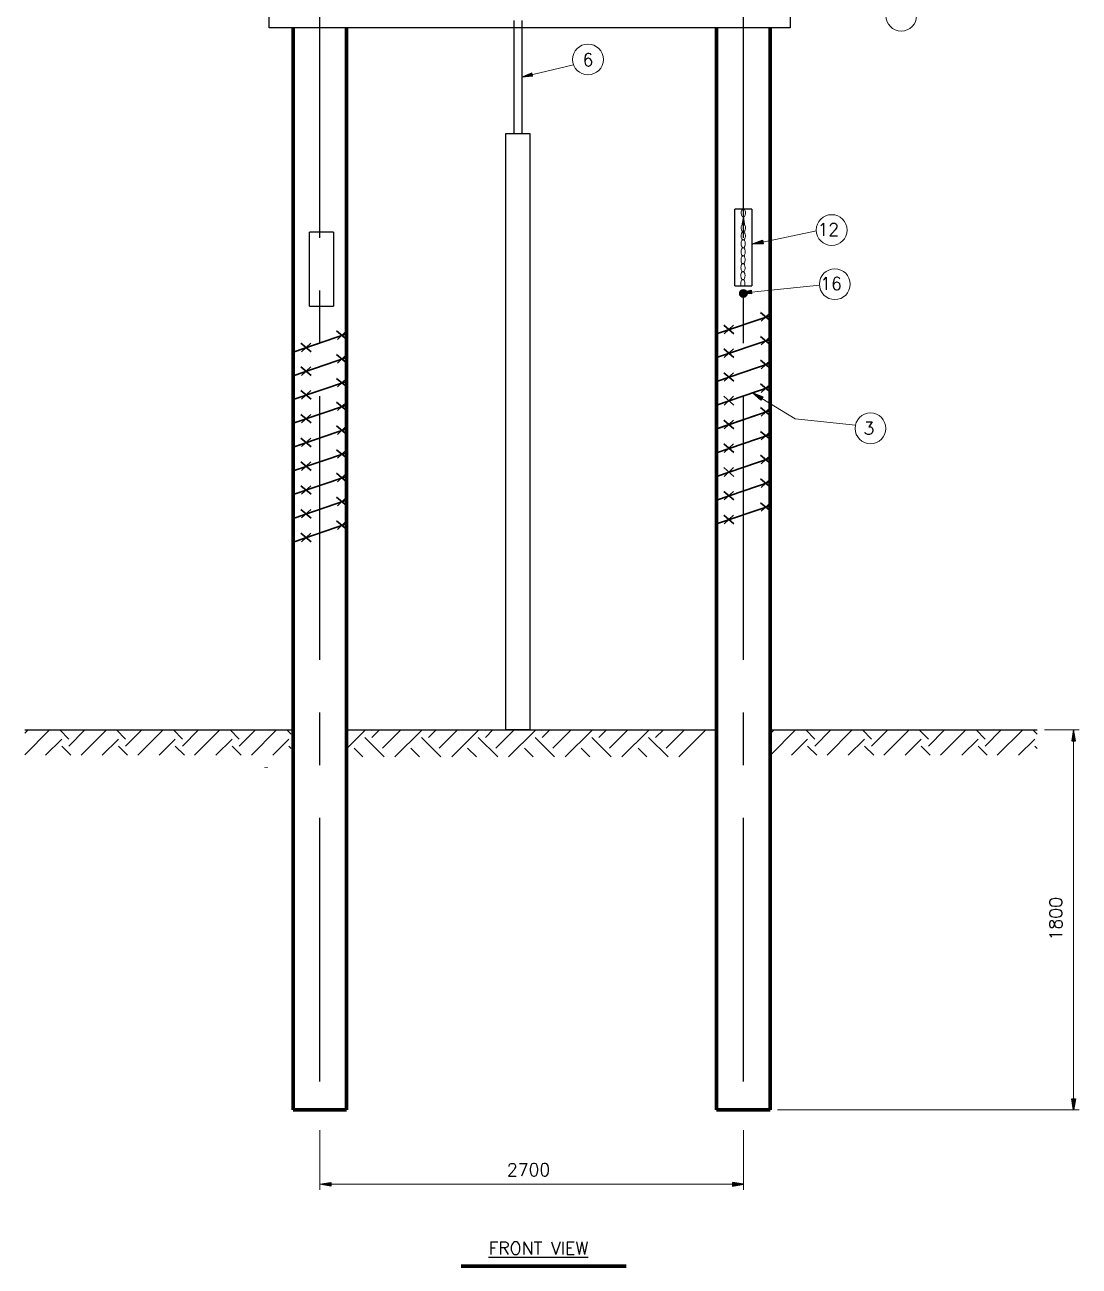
# Model space of a CAD drawing. Header units: millimetres. Extents: x 162108 to 399484, y 66362 to 138751.
# Drawn here: x 229172 to 234172, y 67009 to 72894 of the extents above; entities that cross this region are included whole.
import ezdxf

# ---------------------------------------------------------------- set-up
doc = ezdxf.new("R2010")
doc.units = ezdxf.units.MM
doc.header["$LTSCALE"] = 10
doc.linetypes.add('CENTER', pattern=[2, 1.25, -0.25, 0.25, -0.25])
for name, color, linetype in [('12', 32, 'Continuous'), ('at_Entity', 7, 'Continuous'), ('at_Solid', 7, 'Continuous')]:
    doc.layers.add(name, color=color, linetype=linetype)
doc.styles.add('ROMANS', font='romans.shx')

msp = doc.modelspace()

# ---------------------------------------------------------------- hatches: boundary and pattern name
at = {"layer": 'at_Solid'}
for points in [[(231581.4, 72650.3), (231528.7, 72646.5), (231578, 72667)], [(232579.2, 71983.1), (232573.2, 71950), (232585.3, 71950)], [(232672.6, 71855.9), (232619.9, 71853.7), (232669.5, 71872.5)], [(232562.7, 71626.4), (232561.9, 71619.7), (232596.6, 71619.7)], [(232566.5, 71632.5), (232562.7, 71626.4), (232595.8, 71626.4)], [(232562.7, 71626.4), (232595.8, 71626.4), (232596.6, 71619.7)], [(232618.4, 71618.2), (232565.7, 71621.2), (232616.9, 71635.5)], [(232572.5, 71636.2), (232566.5, 71632.5), (232591.3, 71632.5)], [(232566.5, 71632.5), (232591.3, 71632.5), (232595.8, 71626.4)], [(232579.2, 71637.7), (232572.5, 71636.2), (232586, 71636.2)], [(232572.5, 71636.2), (232586, 71636.2), (232591.3, 71632.5)], [(232561.9, 71619.7), (232562.7, 71612.9), (232595.8, 71612.9)], [(232561.9, 71619.7), (232596.6, 71619.7), (232595.8, 71612.9)], [(232562.7, 71612.9), (232566.5, 71607.6), (232591.3, 71607.6)], [(232562.7, 71612.9), (232595.8, 71612.9), (232591.3, 71607.6)], [(232566.5, 71607.6), (232572.5, 71603.9), (232586, 71603.9)], [(232566.5, 71607.6), (232591.3, 71607.6), (232586, 71603.9)], [(232572.5, 71603.9), (232586, 71603.9), (232579.2, 71602.4)], [(232662, 71114.7), (232622.1, 71149.3), (232671.1, 71129.8)], [(234136.9, 69499.1), (234154.2, 69499.1), (234145.2, 69551)], [(234136.9, 67802.9), (234154.2, 67802.9), (234145.2, 67751)], [(230622.7, 67405.6), (230622.7, 67388.3), (230570.1, 67397.3)], [(232527.3, 67405.6), (232527.3, 67388.3), (232579.2, 67397.3)]]:
    msp.add_hatch(color=7, dxfattribs=at).paths.add_polyline_path(points)

# ---------------------------------------------------------------- linework, layer by layer
at = {"linetype": 'Continuous'}
for p, q in [((231490.4, 72914, 0), (231490.4, 72379, 0)), ((231528.7, 72914, 0), (231528.7, 72379, 0)), ((231490.4, 69551, 0), (231490.4, 69548.8, 0))]:
    msp.add_line(p, q, dxfattribs=at)
at = {"linetype": 'Continuous', "elevation": 0}
for points in [[(230330.8, 72994.5), (232801.2, 72994.5), (232801.2, 72880.1), (230330.8, 72880.1)], [(231566.9, 72379), (231566.9, 69551), (231452.5, 69551), (231452.5, 72379)]]:
    msp.add_lwpolyline(points, close=True, dxfattribs=at)
at = {"layer": 'at_Entity', "color": 7, "linetype": 'CENTER', "lineweight": 25, "ltscale": 100}
for p, q in [((230570.1, 67884.2, 0), (230570.1, 76040.6, 0)), ((232579.2, 67884.2, 0), (232579.2, 76040.6, 0))]:
    msp.add_line(p, q, dxfattribs=at)
at = {"layer": 'at_Entity', "color": 7, "lineweight": 140}
for p, q in [((230443.6, 72880.1, 0), (230443.6, 67751, 0)), ((230697.2, 72880.1, 0), (230697.2, 67751, 0)), ((232452.1, 72880.1, 0), (232452.1, 67751, 0)), ((232706.4, 72880.1, 0), (232706.4, 67751, 0)), ((230443.6, 67751, 0), (230697.2, 67751, 0)), ((232452.1, 67751, 0), (232706.4, 67751, 0))]:
    msp.add_line(p, q, dxfattribs=at)
at = {"layer": 'at_Entity', "color": 7, "lineweight": 5}
for p, q in [((231580.2, 72658.7, 0), (231773.6, 72704.6, 0)), ((232671.1, 71864.2, 0), (232925.4, 71916.9, 0)), ((232617.6, 71626.4, 0), (232939.7, 71659.5, 0)), ((232666.5, 71122.2, 0), (232824.6, 71025.9, 0)), ((232824.6, 71025.9, 0), (233110.5, 70995.8, 0)), ((234006.8, 69551, 0), (234171.6, 69551, 0)), ((234145.2, 69499.1, 0), (234145.2, 67802.9, 0)), ((232741, 67751, 0), (234171.6, 67751, 0)), ((230570.1, 67653.9, 0), (230570.1, 67371, 0)), ((232579.2, 67653.9, 0), (232579.2, 67371, 0)), ((230622.7, 67397.3, 0), (232527.3, 67397.3, 0))]:
    msp.add_line(p, q, dxfattribs=at)
at = {"layer": 'at_Entity', "color": 7}
for p, q in [((231528.7, 72646.5, 0), (231578, 72667, 0)), ((231581.4, 72650.3, 0), (231528.7, 72646.5, 0)), ((232538.6, 71656.5, 0), (232538.6, 72020.7, 0)), ((232619.9, 72020.7, 0), (232538.6, 72020.7, 0)), ((232579.2, 71983.1, 0), (232573.2, 71950, 0)), ((232585.3, 71950, 0), (232579.2, 71983.1, 0)), ((232619.9, 72020.7, 0), (232619.9, 71656.5, 0)), ((232573.2, 71950, 0), (232585.3, 71950, 0)), ((232573.2, 71950, 0), (232585.3, 71950, 0)), ((232585.3, 71950, 0), (232573.2, 71950, 0)), ((230521.1, 71561, 0), (230521.1, 71910.9, 0)), ((230636.3, 71910.9, 0), (230521.1, 71910.9, 0)), ((230636.3, 71910.9, 0), (230636.3, 71561, 0)), ((232619.9, 71853.7, 0), (232669.5, 71872.5, 0)), ((232672.6, 71855.9, 0), (232619.9, 71853.7, 0)), ((232669.5, 71872.5, 0), (232672.6, 71855.9, 0)), ((232538.6, 71656.5, 0), (232619.9, 71656.5, 0)), ((232562.7, 71626.4, 0), (232561.9, 71619.7, 0)), ((232566.5, 71632.5, 0), (232562.7, 71626.4, 0)), ((232562.7, 71626.4, 0), (232595.8, 71626.4, 0)), ((232596.6, 71619.7, 0), (232562.7, 71626.4, 0)), ((232562.7, 71626.4, 0), (232595.8, 71626.4, 0)), ((232596.6, 71619.7, 0), (232562.7, 71626.4, 0)), ((232565.7, 71621.2, 0), (232616.9, 71635.5, 0)), ((232618.4, 71618.2, 0), (232565.7, 71621.2, 0)), ((232572.5, 71636.2, 0), (232566.5, 71632.5, 0)), ((232566.5, 71632.5, 0), (232591.3, 71632.5, 0)), ((232595.8, 71626.4, 0), (232566.5, 71632.5, 0)), ((232566.5, 71632.5, 0), (232591.3, 71632.5, 0)), ((232595.8, 71626.4, 0), (232566.5, 71632.5, 0)), ((232579.2, 71637.7, 0), (232572.5, 71636.2, 0)), ((232572.5, 71636.2, 0), (232586, 71636.2, 0)), ((232591.3, 71632.5, 0), (232572.5, 71636.2, 0)), ((232572.5, 71636.2, 0), (232586, 71636.2, 0)), ((232591.3, 71632.5, 0), (232572.5, 71636.2, 0)), ((232586, 71636.2, 0), (232579.2, 71637.7, 0)), ((232586, 71636.2, 0), (232591.3, 71632.5, 0)), ((232591.3, 71632.5, 0), (232595.8, 71626.4, 0)), ((232595.8, 71626.4, 0), (232596.6, 71619.7, 0)), ((232616.9, 71635.5, 0), (232618.4, 71618.2, 0)), ((232561.9, 71619.7, 0), (232596.6, 71619.7, 0)), ((232561.9, 71619.7, 0), (232562.7, 71612.9, 0)), ((232595.8, 71612.9, 0), (232561.9, 71619.7, 0)), ((232561.9, 71619.7, 0), (232596.6, 71619.7, 0)), ((232595.8, 71612.9, 0), (232561.9, 71619.7, 0)), ((232562.7, 71612.9, 0), (232595.8, 71612.9, 0)), ((232562.7, 71612.9, 0), (232566.5, 71607.6, 0)), ((232591.3, 71607.6, 0), (232562.7, 71612.9, 0)), ((232562.7, 71612.9, 0), (232595.8, 71612.9, 0)), ((232591.3, 71607.6, 0), (232562.7, 71612.9, 0)), ((232566.5, 71607.6, 0), (232591.3, 71607.6, 0)), ((232566.5, 71607.6, 0), (232572.5, 71603.9, 0)), ((232586, 71603.9, 0), (232566.5, 71607.6, 0)), ((232566.5, 71607.6, 0), (232591.3, 71607.6, 0)), ((232586, 71603.9, 0), (232566.5, 71607.6, 0)), ((232572.5, 71603.9, 0), (232586, 71603.9, 0)), ((232572.5, 71603.9, 0), (232586, 71603.9, 0)), ((232579.2, 71602.4, 0), (232572.5, 71603.9, 0)), ((232586, 71603.9, 0), (232579.2, 71602.4, 0)), ((232591.3, 71607.6, 0), (232586, 71603.9, 0)), ((232595.8, 71612.9, 0), (232591.3, 71607.6, 0)), ((232596.6, 71619.7, 0), (232595.8, 71612.9, 0)), ((230521.1, 71561, 0), (230636.3, 71561, 0)), ((232662, 71114.7, 0), (232622.1, 71149.3, 0)), ((232622.1, 71149.3, 0), (232671.1, 71129.8, 0)), ((232671.1, 71129.8, 0), (232662, 71114.7, 0)), ((234145.2, 69551, 0), (234136.9, 69499.1, 0)), ((234154.2, 69499.1, 0), (234145.2, 69551, 0)), ((234136.9, 69499.1, 0), (234154.2, 69499.1, 0)), ((234136.9, 67802.9, 0), (234154.2, 67802.9, 0)), ((234145.2, 67751, 0), (234136.9, 67802.9, 0)), ((234154.2, 67802.9, 0), (234145.2, 67751, 0)), ((230570.1, 67397.3, 0), (230622.7, 67405.6, 0)), ((230622.7, 67388.3, 0), (230570.1, 67397.3, 0)), ((230622.7, 67405.6, 0), (230622.7, 67388.3, 0)), ((232527.3, 67405.6, 0), (232527.3, 67388.3, 0)), ((232579.2, 67397.3, 0), (232527.3, 67405.6, 0)), ((232527.3, 67388.3, 0), (232579.2, 67397.3, 0))]:
    msp.add_line(p, q, dxfattribs=at)
at = {"layer": 'at_Entity', "color": 7, "lineweight": 20}
for p, q in [((232569.5, 72004.9, 0), (232568.7, 72001.2, 0)), ((232568.7, 72001.2, 0), (232569.5, 71997.4, 0)), ((232570.2, 72011.7, 0), (232569.5, 72008, 0)), ((232569.5, 72008, 0), (232569.5, 72004.9, 0)), ((232569.5, 71997.4, 0), (232570.2, 71994.4, 0)), ((232571.7, 72014.7, 0), (232570.2, 72011.7, 0)), ((232570.2, 71994.4, 0), (232571, 71991.4, 0)), ((232571, 71991.4, 0), (232572.5, 71988.4, 0)), ((232573.2, 72017, 0), (232571.7, 72014.7, 0)), ((232572.5, 71988.4, 0), (232574, 71986.1, 0)), ((232574.7, 72019.2, 0), (232573.2, 72017, 0)), ((232579.2, 71983.1, 0), (232573.2, 71950, 0)), ((232574, 71986.1, 0), (232575.5, 71984.6, 0)), ((232576.2, 72020, 0), (232574.7, 72019.2, 0)), ((232575.5, 71984.6, 0), (232577, 71983.9, 0)), ((232578.5, 72020.7, 0), (232576.2, 72020, 0)), ((232577, 71983.9, 0), (232579.2, 71983.1, 0)), ((232580, 72020.7, 0), (232578.5, 72020.7, 0)), ((232579.2, 71983.1, 0), (232580.8, 71983.9, 0)), ((232585.3, 71950, 0), (232579.2, 71983.1, 0)), ((232582.3, 72020, 0), (232580, 72020.7, 0)), ((232580.8, 71983.9, 0), (232583, 71984.6, 0)), ((232583.8, 72019.2, 0), (232582.3, 72020, 0)), ((232583, 71984.6, 0), (232584.5, 71986.1, 0)), ((232586.8, 72014.7, 0), (232583.8, 72019.2, 0)), ((232584.5, 71986.1, 0), (232586, 71988.4, 0)), ((232586, 71988.4, 0), (232587.5, 71991.4, 0)), ((232588.3, 72011.7, 0), (232586.8, 72014.7, 0)), ((232587.5, 71991.4, 0), (232588.3, 71994.4, 0)), ((232589, 72008, 0), (232588.3, 72011.7, 0)), ((232588.3, 71994.4, 0), (232589, 71997.4, 0)), ((232589, 71997.4, 0), (232589, 72008, 0)), ((232569.5, 71934.2, 0), (232568.7, 71930.4, 0)), ((232568.7, 71930.4, 0), (232569.5, 71926.7, 0)), ((232570.2, 71941, 0), (232569.5, 71937.2, 0)), ((232569.5, 71937.2, 0), (232569.5, 71934.2, 0)), ((232569.5, 71926.7, 0), (232570.2, 71923.7, 0)), ((232571.7, 71944, 0), (232570.2, 71941, 0)), ((232570.2, 71923.7, 0), (232571, 71920.7, 0)), ((232571, 71920.7, 0), (232572.5, 71917.7, 0)), ((232573.2, 71946.2, 0), (232571.7, 71944, 0)), ((232572.5, 71917.7, 0), (232574, 71915.4, 0)), ((232573.2, 71950, 0), (232585.3, 71950, 0)), ((232574.7, 71948.5, 0), (232573.2, 71946.2, 0)), ((232574, 71915.4, 0), (232575.5, 71913.9, 0)), ((232576.2, 71949.3, 0), (232574.7, 71948.5, 0)), ((232578.5, 71950, 0), (232576.2, 71949.3, 0)), ((232580, 71950, 0), (232578.5, 71950, 0)), ((232582.3, 71949.3, 0), (232580, 71950, 0)), ((232583.8, 71948.5, 0), (232582.3, 71949.3, 0)), ((232583, 71913.9, 0), (232584.5, 71915.4, 0)), ((232585.3, 71946.2, 0), (232583.8, 71948.5, 0)), ((232584.5, 71915.4, 0), (232586, 71917.7, 0)), ((232586.8, 71944, 0), (232585.3, 71946.2, 0)), ((232586, 71917.7, 0), (232587.5, 71920.7, 0)), ((232588.3, 71941, 0), (232586.8, 71944, 0)), ((232587.5, 71920.7, 0), (232588.3, 71923.7, 0)), ((232589, 71937.2, 0), (232588.3, 71941, 0)), ((232588.3, 71923.7, 0), (232589, 71926.7, 0)), ((232589, 71926.7, 0), (232589, 71937.2, 0)), ((232569.5, 71899.6, 0), (232568.7, 71896.6, 0)), ((232568.7, 71896.6, 0), (232568.7, 71889.1, 0)), ((232568.7, 71889.1, 0), (232569.5, 71886, 0)), ((232569.5, 71865, 0), (232568.7, 71862, 0)), ((232568.7, 71862, 0), (232568.7, 71851.4, 0)), ((232570.2, 71903.4, 0), (232569.5, 71899.6, 0)), ((232569.5, 71886, 0), (232571, 71882.3, 0)), ((232571, 71868, 0), (232569.5, 71865, 0)), ((232571, 71905.6, 0), (232570.2, 71903.4, 0)), ((232572.5, 71908.6, 0), (232571, 71905.6, 0)), ((232571, 71882.3, 0), (232571.7, 71880, 0)), ((232572.5, 71871, 0), (232571, 71868, 0)), ((232571.7, 71880, 0), (232573.2, 71877.8, 0)), ((232574, 71910.1, 0), (232572.5, 71908.6, 0)), ((232575.5, 71874, 0), (232572.5, 71871, 0)), ((232573.2, 71877.8, 0), (232574.7, 71876.3, 0)), ((232576.2, 71911.6, 0), (232574, 71910.1, 0)), ((232574.7, 71876.3, 0), (232577, 71874.8, 0)), ((232575.5, 71913.9, 0), (232577, 71913.1, 0)), ((232577.7, 71874.8, 0), (232575.5, 71874, 0)), ((232577.7, 71912.4, 0), (232576.2, 71911.6, 0)), ((232577, 71913.1, 0), (232579.2, 71912.4, 0)), ((232577, 71874.8, 0), (232578.5, 71874.8, 0)), ((232580, 71912.4, 0), (232577.7, 71912.4, 0)), ((232579.2, 71874.8, 0), (232577.7, 71874.8, 0)), ((232578.5, 71874.8, 0), (232580.8, 71874.8, 0)), ((232579.2, 71912.4, 0), (232580.8, 71913.1, 0)), ((232581.5, 71874, 0), (232579.2, 71874.8, 0)), ((232581.5, 71911.6, 0), (232580, 71912.4, 0)), ((232580.8, 71913.1, 0), (232583, 71913.9, 0)), ((232580.8, 71874.8, 0), (232582.3, 71876.3, 0)), ((232583.8, 71910.1, 0), (232581.5, 71911.6, 0)), ((232584.5, 71871, 0), (232581.5, 71874, 0)), ((232582.3, 71876.3, 0), (232584.5, 71877.8, 0)), ((232585.3, 71908.6, 0), (232583.8, 71910.1, 0)), ((232584.5, 71877.8, 0), (232586, 71880, 0)), ((232586, 71868, 0), (232584.5, 71871, 0)), ((232586.8, 71905.6, 0), (232585.3, 71908.6, 0)), ((232586, 71880, 0), (232586.8, 71882.3, 0)), ((232587.5, 71865, 0), (232586, 71868, 0)), ((232587.5, 71903.4, 0), (232586.8, 71905.6, 0)), ((232586.8, 71882.3, 0), (232588.3, 71886, 0)), ((232588.3, 71899.6, 0), (232587.5, 71903.4, 0)), ((232588.3, 71862, 0), (232587.5, 71865, 0)), ((232589, 71896.6, 0), (232588.3, 71899.6, 0)), ((232588.3, 71886, 0), (232589, 71889.1, 0)), ((232588.3, 71851.4, 0), (232588.3, 71862, 0)), ((232589, 71889.1, 0), (232589, 71896.6, 0)), ((232568.7, 71824.3, 0), (232568, 71820.6, 0)), ((232568, 71820.6, 0), (232568, 71813.8, 0)), ((232568, 71813.8, 0), (232568.7, 71810, 0)), ((232568.7, 71851.4, 0), (232569.5, 71847.7, 0)), ((232569.5, 71827.4, 0), (232568.7, 71824.3, 0)), ((232568.7, 71810, 0), (232570.2, 71807, 0)), ((232569.5, 71847.7, 0), (232570.2, 71844.7, 0)), ((232570.2, 71830.4, 0), (232569.5, 71827.4, 0)), ((232570.2, 71844.7, 0), (232571.7, 71842.4, 0)), ((232571.7, 71832.6, 0), (232570.2, 71830.4, 0)), ((232570.2, 71807, 0), (232571, 71804, 0)), ((232571, 71804, 0), (232572.5, 71801.8, 0)), ((232571.7, 71842.4, 0), (232573.2, 71840.1, 0)), ((232573.2, 71834.9, 0), (232571.7, 71832.6, 0)), ((232573.2, 71797.2, 0), (232571.7, 71795, 0)), ((232572.5, 71801.8, 0), (232574.7, 71800.3, 0)), ((232573.2, 71840.1, 0), (232574.7, 71838.6, 0)), ((232575.5, 71836.4, 0), (232573.2, 71834.9, 0)), ((232574.7, 71798, 0), (232573.2, 71797.2, 0)), ((232574.7, 71838.6, 0), (232576.2, 71837.1, 0)), ((232574.7, 71800.3, 0), (232576.2, 71799.5, 0)), ((232577, 71798.8, 0), (232574.7, 71798, 0)), ((232577, 71837.1, 0), (232575.5, 71836.4, 0)), ((232576.2, 71837.1, 0), (232578.5, 71837.1, 0)), ((232576.2, 71799.5, 0), (232578.5, 71799.5, 0)), ((232579.2, 71837.1, 0), (232577, 71837.1, 0)), ((232578.5, 71798.8, 0), (232577, 71798.8, 0)), ((232578.5, 71837.1, 0), (232580.8, 71837.1, 0)), ((232578.5, 71799.5, 0), (232580, 71799.5, 0)), ((232580.8, 71798, 0), (232578.5, 71798.8, 0)), ((232580.8, 71836.4, 0), (232579.2, 71837.1, 0)), ((232580, 71799.5, 0), (232582.3, 71800.3, 0)), ((232580.8, 71837.1, 0), (232582.3, 71838.6, 0)), ((232583, 71834.9, 0), (232580.8, 71836.4, 0)), ((232582.3, 71797.2, 0), (232580.8, 71798, 0)), ((232582.3, 71838.6, 0), (232583.8, 71840.1, 0)), ((232582.3, 71800.3, 0), (232583.8, 71801.8, 0)), ((232583.8, 71795, 0), (232582.3, 71797.2, 0)), ((232584.5, 71832.6, 0), (232583, 71834.9, 0)), ((232583.8, 71840.1, 0), (232585.3, 71842.4, 0)), ((232583.8, 71801.8, 0), (232585.3, 71804, 0)), ((232586, 71830.4, 0), (232584.5, 71832.6, 0)), ((232585.3, 71842.4, 0), (232586.8, 71844.7, 0)), ((232585.3, 71804, 0), (232586.8, 71807, 0)), ((232586.8, 71827.4, 0), (232586, 71830.4, 0)), ((232586.8, 71844.7, 0), (232587.5, 71847.7, 0)), ((232587.5, 71824.3, 0), (232586.8, 71827.4, 0)), ((232586.8, 71807, 0), (232587.5, 71810, 0)), ((232587.5, 71847.7, 0), (232588.3, 71851.4, 0)), ((232588.3, 71820.6, 0), (232587.5, 71824.3, 0)), ((232587.5, 71810, 0), (232588.3, 71813.8, 0)), ((232588.3, 71813.8, 0), (232588.3, 71820.6, 0)), ((232568, 71748.3, 0), (232567.2, 71745.3, 0)), ((232567.2, 71745.3, 0), (232567.2, 71741.6, 0)), ((232567.2, 71741.6, 0), (232568, 71737.8, 0)), ((232568.7, 71789.7, 0), (232568, 71786.7, 0)), ((232568, 71786.7, 0), (232568, 71776.2, 0)), ((232568, 71776.2, 0), (232568.7, 71772.4, 0)), ((232568.7, 71752.1, 0), (232568, 71748.3, 0)), ((232570.2, 71792.7, 0), (232568.7, 71789.7, 0)), ((232568.7, 71772.4, 0), (232569.5, 71769.4, 0)), ((232569.5, 71755.1, 0), (232568.7, 71752.1, 0)), ((232569.5, 71769.4, 0), (232571, 71766.4, 0)), ((232571, 71757.4, 0), (232569.5, 71755.1, 0)), ((232571.7, 71795, 0), (232570.2, 71792.7, 0)), ((232571, 71766.4, 0), (232572.5, 71764.1, 0)), ((232572.5, 71759.6, 0), (232571, 71757.4, 0)), ((232572.5, 71764.1, 0), (232574, 71762.6, 0)), ((232574.7, 71760.4, 0), (232572.5, 71759.6, 0)), ((232574, 71762.6, 0), (232576.2, 71761.9, 0)), ((232576.2, 71761.1, 0), (232574.7, 71760.4, 0)), ((232576.2, 71761.9, 0), (232577.7, 71761.1, 0)), ((232578.5, 71761.1, 0), (232576.2, 71761.1, 0)), ((232577.7, 71761.1, 0), (232580, 71761.9, 0)), ((232580, 71760.4, 0), (232578.5, 71761.1, 0)), ((232580, 71761.9, 0), (232581.5, 71762.6, 0)), ((232582.3, 71759.6, 0), (232580, 71760.4, 0)), ((232581.5, 71762.6, 0), (232583, 71764.1, 0)), ((232583.8, 71757.4, 0), (232582.3, 71759.6, 0)), ((232583, 71764.1, 0), (232584.5, 71766.4, 0)), ((232585.3, 71792.7, 0), (232583.8, 71795, 0)), ((232585.3, 71755.1, 0), (232583.8, 71757.4, 0)), ((232584.5, 71766.4, 0), (232586, 71769.4, 0)), ((232586.8, 71789.7, 0), (232585.3, 71792.7, 0)), ((232586, 71752.1, 0), (232585.3, 71755.1, 0)), ((232586, 71769.4, 0), (232586.8, 71772.4, 0)), ((232586.8, 71748.3, 0), (232586, 71752.1, 0)), ((232587.5, 71786.7, 0), (232586.8, 71789.7, 0)), ((232586.8, 71772.4, 0), (232587.5, 71776.2, 0)), ((232587.5, 71745.3, 0), (232586.8, 71748.3, 0)), ((232587.5, 71783, 0), (232587.5, 71786.7, 0)), ((232588.3, 71779.2, 0), (232587.5, 71783, 0)), ((232587.5, 71776.2, 0), (232588.3, 71779.2, 0)), ((232587.5, 71737.8, 0), (232587.5, 71745.3, 0)), ((232568.7, 71714.5, 0), (232567.2, 71710.7, 0)), ((232567.2, 71710.7, 0), (232567.2, 71700.2, 0)), ((232567.2, 71700.2, 0), (232568, 71697.2, 0)), ((232568, 71737.8, 0), (232568, 71734.8, 0)), ((232568, 71734.8, 0), (232569.5, 71731.8, 0)), ((232568, 71697.2, 0), (232568.7, 71693.4, 0)), ((232569.5, 71716.7, 0), (232568.7, 71714.5, 0)), ((232568.7, 71693.4, 0), (232570.2, 71691.1, 0)), ((232569.5, 71680.6, 0), (232568.7, 71677.6, 0)), ((232569.5, 71731.8, 0), (232570.2, 71728.8, 0)), ((232571, 71719.7, 0), (232569.5, 71716.7, 0)), ((232571, 71682.9, 0), (232569.5, 71680.6, 0)), ((232570.2, 71728.8, 0), (232571.7, 71726.5, 0)), ((232570.2, 71691.1, 0), (232571.7, 71688.9, 0)), ((232572.5, 71721.2, 0), (232571, 71719.7, 0)), ((232573.2, 71684.4, 0), (232571, 71682.9, 0)), ((232571.7, 71726.5, 0), (232574, 71725, 0)), ((232571.7, 71688.9, 0), (232573.2, 71687.4, 0)), ((232574, 71722.8, 0), (232572.5, 71721.2, 0)), ((232573.2, 71687.4, 0), (232575.5, 71685.9, 0)), ((232574.7, 71685.1, 0), (232573.2, 71684.4, 0)), ((232574, 71725, 0), (232575.5, 71724.3, 0)), ((232576.2, 71723.5, 0), (232574, 71722.8, 0)), ((232577, 71685.9, 0), (232574.7, 71685.1, 0)), ((232575.5, 71724.3, 0), (232577.7, 71723.5, 0)), ((232575.5, 71685.9, 0), (232577, 71685.9, 0)), ((232577.7, 71723.5, 0), (232576.2, 71723.5, 0)), ((232577, 71685.9, 0), (232579.2, 71685.9, 0)), ((232578.5, 71685.1, 0), (232577, 71685.9, 0)), ((232577.7, 71723.5, 0), (232579.2, 71724.3, 0)), ((232580, 71722.8, 0), (232577.7, 71723.5, 0)), ((232580.8, 71684.4, 0), (232578.5, 71685.1, 0)), ((232579.2, 71724.3, 0), (232581.5, 71725, 0)), ((232579.2, 71685.9, 0), (232582.3, 71688.9, 0)), ((232581.5, 71721.2, 0), (232580, 71722.8, 0)), ((232582.3, 71682.9, 0), (232580.8, 71684.4, 0)), ((232581.5, 71725, 0), (232583, 71726.5, 0)), ((232583.8, 71719.7, 0), (232581.5, 71721.2, 0)), ((232582.3, 71688.9, 0), (232583.8, 71691.1, 0)), ((232583.8, 71680.6, 0), (232582.3, 71682.9, 0)), ((232583, 71726.5, 0), (232584.5, 71728.8, 0)), ((232584.5, 71716.7, 0), (232583.8, 71719.7, 0)), ((232583.8, 71691.1, 0), (232585.3, 71693.4, 0)), ((232585.3, 71677.6, 0), (232583.8, 71680.6, 0)), ((232584.5, 71728.8, 0), (232586, 71731.8, 0)), ((232586, 71714.5, 0), (232584.5, 71716.7, 0)), ((232585.3, 71693.4, 0), (232586, 71697.2, 0)), ((232586, 71731.8, 0), (232586.8, 71734.8, 0)), ((232586.8, 71710.7, 0), (232586, 71714.5, 0)), ((232586, 71697.2, 0), (232586.8, 71700.2, 0)), ((232586.8, 71734.8, 0), (232587.5, 71737.8, 0)), ((232587.5, 71707.7, 0), (232586.8, 71710.7, 0)), ((232586.8, 71700.2, 0), (232587.5, 71703.9, 0)), ((232587.5, 71703.9, 0), (232587.5, 71707.7, 0)), ((232567.2, 71674.6, 0), (232566.5, 71670.8, 0)), ((232566.5, 71670.8, 0), (232566.5, 71663.3, 0)), ((232566.5, 71663.3, 0), (232567.2, 71659.5, 0)), ((232568.7, 71677.6, 0), (232567.2, 71674.6, 0)), ((232567.2, 71659.5, 0), (232568, 71656.5, 0)), ((232586, 71674.6, 0), (232585.3, 71677.6, 0)), ((232585.3, 71656.5, 0), (232586, 71659.5, 0)), ((232586.8, 71670.8, 0), (232586, 71674.6, 0)), ((232586, 71659.5, 0), (232586.8, 71663.3, 0)), ((232586.8, 71663.3, 0), (232586.8, 71670.8, 0))]:
    msp.add_line(p, q, dxfattribs=at)
at = {"layer": 'at_Entity', "color": 7, "lineweight": 35}
for p, q in [((232577, 71968.8, 0), (232581.5, 71968.8, 0)), ((232562.7, 71626.4, 0), (232561.9, 71619.7, 0)), ((232566.5, 71632.5, 0), (232562.7, 71626.4, 0)), ((232572.5, 71636.2, 0), (232566.5, 71632.5, 0)), ((232579.2, 71637.7, 0), (232572.5, 71636.2, 0)), ((232586, 71636.2, 0), (232579.2, 71637.7, 0)), ((232591.3, 71632.5, 0), (232586, 71636.2, 0)), ((232595.8, 71626.4, 0), (232591.3, 71632.5, 0)), ((232596.6, 71619.7, 0), (232595.8, 71626.4, 0)), ((232561.9, 71619.7, 0), (232562.7, 71612.9, 0)), ((232562.7, 71612.9, 0), (232566.5, 71607.6, 0)), ((232566.5, 71607.6, 0), (232572.5, 71603.9, 0)), ((232572.5, 71603.9, 0), (232579.2, 71602.4, 0)), ((232579.2, 71602.4, 0), (232586, 71603.9, 0)), ((232586, 71603.9, 0), (232591.3, 71607.6, 0)), ((232591.3, 71607.6, 0), (232595.8, 71612.9, 0)), ((232595.8, 71612.9, 0), (232596.6, 71619.7, 0)), ((232706.4, 71515.1, 0), (232452.1, 71429.3, 0)), ((232659.8, 71530.1, 0), (232708.7, 71488.7, 0)), ((232707.2, 71530.1, 0), (232662.8, 71488.7, 0)), ((232485.9, 71470.7, 0), (232534.1, 71429.3, 0)), ((232532.6, 71470.7, 0), (232488.9, 71429.3, 0)), ((230697.2, 71429.3, 0), (230443.6, 71342.7, 0)), ((230650.6, 71443.6, 0), (230699.5, 71402.2, 0)), ((230698, 71443.6, 0), (230654.3, 71402.9, 0)), ((232706.4, 71402.9, 0), (232452.1, 71316.4, 0)), ((232659.8, 71417.2, 0), (232708.7, 71375.8, 0)), ((232707.2, 71417.2, 0), (232662.8, 71376.6, 0)), ((230480.5, 71384.9, 0), (230529.4, 71344.2, 0)), ((230527.9, 71384.9, 0), (230484.3, 71344.2, 0)), ((230650.6, 71330.7, 0), (230699.5, 71290.1, 0)), ((230698, 71330.7, 0), (230654.3, 71290.1, 0)), ((232485.9, 71357.8, 0), (232534.1, 71317.1, 0)), ((232532.6, 71357.8, 0), (232488.9, 71317.1, 0)), ((230697.2, 71316.4, 0), (230443.6, 71229.9, 0)), ((230480.5, 71272.8, 0), (230529.4, 71231.4, 0)), ((230527.9, 71272.8, 0), (230484.3, 71232.1, 0)), ((232706.4, 71290.1, 0), (232452.1, 71203.5, 0)), ((232659.8, 71304.4, 0), (232708.7, 71263.7, 0)), ((232707.2, 71304.4, 0), (232662.8, 71263.7, 0)), ((230650.6, 71217.8, 0), (230699.5, 71177.2, 0)), ((230698, 71217.8, 0), (230654.3, 71177.2, 0)), ((232485.9, 71244.9, 0), (232534.1, 71204.3, 0)), ((232532.6, 71244.9, 0), (232488.9, 71204.3, 0)), ((230697.2, 71203.5, 0), (230443.6, 71117.7, 0)), ((230480.5, 71159.9, 0), (230529.4, 71119.2, 0)), ((230527.9, 71159.9, 0), (230484.3, 71119.2, 0)), ((232706.4, 71177.9, 0), (232452.1, 71091.4, 0)), ((232706.4, 71177.9, 0), (232452.1, 71091.4, 0)), ((232659.8, 71192.2, 0), (232708.7, 71150.8, 0)), ((232707.2, 71192.2, 0), (232662.8, 71150.8, 0)), ((230697.2, 71091.4, 0), (230443.6, 71004.9, 0)), ((230697.2, 71091.4, 0), (230443.6, 71004.9, 0)), ((230650.6, 71105.7, 0), (230699.5, 71064.3, 0)), ((230698, 71105.7, 0), (230654.3, 71065.1, 0)), ((232485.9, 71132.8, 0), (232534.1, 71091.4, 0)), ((232532.6, 71132.8, 0), (232488.9, 71091.4, 0)), ((230480.5, 71047, 0), (230529.4, 71006.4, 0)), ((230527.9, 71047, 0), (230484.3, 71006.4, 0)), ((232706.4, 71065.1, 0), (232452.1, 70978.5, 0)), ((232706.4, 71065.1, 0), (232462.6, 70982.3, 0)), ((232659.8, 71079.4, 0), (232708.7, 71038.7, 0)), ((232707.2, 71079.4, 0), (232662.8, 71038.7, 0)), ((230697.2, 70978.5, 0), (230443.6, 70892, 0)), ((230697.2, 70978.5, 0), (230453.4, 70895.7, 0)), ((230650.6, 70992.8, 0), (230699.5, 70952.2, 0)), ((230698, 70992.8, 0), (230654.3, 70952.2, 0)), ((232485.9, 71019.9, 0), (232534.1, 70979.3, 0)), ((232532.6, 71019.9, 0), (232488.9, 70979.3, 0)), ((230480.5, 70934.9, 0), (230529.4, 70893.5, 0)), ((230527.9, 70934.9, 0), (230484.3, 70894.2, 0)), ((232706.4, 70952.2, 0), (232452.1, 70865.6, 0)), ((232659.8, 70966.5, 0), (232708.7, 70925.8, 0)), ((232707.2, 70966.5, 0), (232662.8, 70925.8, 0)), ((230697.2, 70865.6, 0), (230443.6, 70779.9, 0)), ((230650.6, 70879.9, 0), (230699.5, 70839.3, 0)), ((230698, 70879.9, 0), (230654.3, 70839.3, 0)), ((232485.9, 70907, 0), (232534.1, 70866.4, 0)), ((232532.6, 70907, 0), (232488.9, 70866.4, 0)), ((230480.5, 70822, 0), (230529.4, 70781.4, 0)), ((230527.9, 70822, 0), (230484.3, 70781.4, 0)), ((232706.4, 70840.1, 0), (232452.1, 70753.5, 0)), ((232659.8, 70854.4, 0), (232708.7, 70813, 0)), ((232707.2, 70854.4, 0), (232662.8, 70813, 0)), ((230697.2, 70753.5, 0), (230443.6, 70667, 0)), ((230650.6, 70767.8, 0), (230699.5, 70726.4, 0)), ((230698, 70767.8, 0), (230654.3, 70727.2, 0)), ((232485.9, 70794.9, 0), (232534.1, 70753.5, 0)), ((232532.6, 70794.9, 0), (232488.9, 70753.5, 0)), ((232659.8, 70741.5, 0), (232708.7, 70700.8, 0)), ((232707.2, 70741.5, 0), (232662.8, 70700.8, 0)), ((230480.5, 70709.1, 0), (230529.4, 70668.5, 0)), ((230527.9, 70709.1, 0), (230484.3, 70668.5, 0)), ((232706.4, 70727.2, 0), (232452.1, 70640.6, 0)), ((232485.9, 70682, 0), (232534.1, 70641.4, 0)), ((232532.6, 70682, 0), (232488.9, 70641.4, 0)), ((230697.2, 70640.6, 0), (230443.6, 70554.1, 0)), ((230650.6, 70654.9, 0), (230699.5, 70614.3, 0)), ((230698, 70654.9, 0), (230654.3, 70614.3, 0)), ((232659.8, 70628.6, 0), (232708.7, 70588, 0)), ((232707.2, 70628.6, 0), (232662.8, 70588, 0)), ((230480.5, 70597, 0), (230529.4, 70555.6, 0)), ((230527.9, 70597, 0), (230484.3, 70556.4, 0)), ((232706.4, 70614.3, 0), (232452.1, 70528.5, 0)), ((232485.9, 70569.2, 0), (232534.1, 70528.5, 0)), ((232532.6, 70569.2, 0), (232488.9, 70528.5, 0)), ((230697.2, 70528.5, 0), (230443.6, 70442, 0)), ((230650.6, 70542.8, 0), (230699.5, 70501.4, 0)), ((230698, 70542.8, 0), (230654.3, 70501.4, 0)), ((230480.5, 70484.1, 0), (230529.4, 70443.5, 0)), ((230527.9, 70484.1, 0), (230484.3, 70443.5, 0))]:
    msp.add_line(p, q, dxfattribs=at)
at = {"layer": 'at_Entity', "color": 7, "lineweight": 25}
for p, q in [((232579.2, 70515.7, 0), (232579.2, 70603, 0)), ((229171.9, 69433.6, 0), (229289.3, 69551, 0)), ((229171.9, 69535.2, 0), (229188.4, 69551, 0)), ((229171.9, 69551, 0), (230434.6, 69551, 0)), ((229270.5, 69431.4, 0), (229347.2, 69508.1, 0)), ((229381.1, 69508.1, 0), (229337.4, 69551, 0)), ((229381.1, 69474.3, 0), (229457.1, 69551, 0)), ((229438.3, 69431.4, 0), (229558.7, 69551, 0)), ((229539.1, 69431.4, 0), (229616.6, 69508.1, 0)), ((229649.7, 69508.1, 0), (229606.8, 69551, 0)), ((229649.7, 69474.3, 0), (229726.5, 69551, 0)), ((229707.7, 69431.4, 0), (229827.3, 69551, 0)), ((229808.5, 69431.4, 0), (229885.3, 69508.1, 0)), ((229919.1, 69508.1, 0), (229876.2, 69551, 0)), ((229919.1, 69474.3, 0), (229995.9, 69551, 0)), ((229977.1, 69431.4, 0), (230096.7, 69551, 0)), ((230077.9, 69431.4, 0), (230154.7, 69508.1, 0)), ((230188.5, 69508.1, 0), (230145.6, 69551, 0)), ((230188.5, 69474.3, 0), (230265.3, 69551, 0)), ((230246.5, 69431.4, 0), (230366.1, 69551, 0)), ((230347.3, 69431.4, 0), (230424.1, 69508.1, 0)), ((230434.6, 69530.7, 0), (230415, 69551, 0)), ((230697.2, 69551, 0), (232325.7, 69551, 0)), ((230697.2, 69551, 0), (232454.3, 69551, 0)), ((230697.2, 69462.2, 0), (230783.8, 69548.8, 0)), ((230875.6, 69423.1, 0), (230783.8, 69514.9, 0)), ((230816.9, 69548.8, 0), (230814.6, 69551, 0)), ((230816.9, 69514.9, 0), (230853, 69551, 0)), ((230867.3, 69464.5, 0), (230954.6, 69551, 0)), ((230926.7, 69423.1, 0), (231052.4, 69548.8, 0)), ((231145, 69423.1, 0), (231052.4, 69514.9, 0)), ((231086.3, 69548.8, 0), (231084, 69551, 0)), ((231086.3, 69514.9, 0), (231122.4, 69551, 0)), ((231136.7, 69464.5, 0), (231223.2, 69551, 0)), ((231196.1, 69423.1, 0), (231321.8, 69548.8, 0)), ((231414.4, 69423.1, 0), (231321.8, 69514.9, 0)), ((231355.7, 69548.8, 0), (231353.4, 69551, 0)), ((231355.7, 69514.9, 0), (231391.8, 69551, 0)), ((231406.1, 69464.5, 0), (231492.6, 69551, 0)), ((231465.5, 69423.1, 0), (231591.2, 69548.8, 0)), ((231683.8, 69423.1, 0), (231591.2, 69514.9, 0)), ((231625.1, 69548.8, 0), (231622.1, 69551, 0)), ((231625.1, 69514.9, 0), (231661.2, 69551, 0)), ((231675.5, 69464.5, 0), (231762, 69551, 0)), ((231734.9, 69423.1, 0), (231860.6, 69548.8, 0)), ((231952.4, 69423.1, 0), (231860.6, 69514.9, 0)), ((231894.5, 69548.8, 0), (231891.5, 69551, 0)), ((231894.5, 69514.9, 0), (231930.6, 69551, 0)), ((231944.9, 69464.5, 0), (232031.4, 69551, 0)), ((232003.6, 69423.1, 0), (232130, 69548.8, 0)), ((232221.8, 69423.1, 0), (232130, 69514.9, 0)), ((232163.1, 69548.8, 0), (232160.9, 69551, 0)), ((232163.1, 69514.9, 0), (232200, 69551, 0)), ((232213.5, 69464.5, 0), (232300.8, 69551, 0)), ((232273, 69423.1, 0), (232398.6, 69548.8, 0)), ((232709.4, 69433.6, 0), (232826.1, 69551, 0)), ((232709.4, 69535.2, 0), (232725.2, 69551, 0)), ((232709.4, 69551, 0), (233972.1, 69551, 0)), ((232807.3, 69431.4, 0), (232884, 69508.1, 0)), ((232917.9, 69508.1, 0), (232875, 69551, 0)), ((232917.9, 69474.3, 0), (232994.6, 69551, 0)), ((232975.8, 69431.4, 0), (233095.5, 69551, 0)), ((233076.7, 69431.4, 0), (233153.4, 69508.1, 0)), ((233187.3, 69508.1, 0), (233144.4, 69551, 0)), ((233187.3, 69474.3, 0), (233264, 69551, 0)), ((233245.2, 69431.4, 0), (233364.9, 69551, 0)), ((233346.1, 69431.4, 0), (233422.8, 69508.1, 0)), ((233456.7, 69508.1, 0), (233413, 69551, 0)), ((233456.7, 69474.3, 0), (233533.4, 69551, 0)), ((233513.9, 69431.4, 0), (233634.3, 69551, 0)), ((233615.5, 69431.4, 0), (233692.2, 69508.1, 0)), ((233726.1, 69508.1, 0), (233682.4, 69551, 0)), ((233726.1, 69474.3, 0), (233802.1, 69551, 0)), ((233783.3, 69431.4, 0), (233903.7, 69551, 0)), ((233884.1, 69431.4, 0), (233961.6, 69508.1, 0)), ((233972.1, 69530.7, 0), (233951.8, 69551, 0)), ((229390.1, 69431.4, 0), (229347.2, 69474.3, 0)), ((229659.5, 69431.4, 0), (229616.6, 69474.3, 0)), ((229928.9, 69431.4, 0), (229885.3, 69474.3, 0)), ((230198.3, 69431.4, 0), (230154.7, 69474.3, 0)), ((230434.6, 69463.7, 0), (230424.1, 69474.3, 0)), ((230774.7, 69423.1, 0), (230733.3, 69464.5, 0)), ((231044.1, 69423.1, 0), (231002, 69464.5, 0)), ((231313.5, 69423.1, 0), (231271.4, 69464.5, 0)), ((231582.2, 69423.1, 0), (231540.8, 69464.5, 0)), ((231851.6, 69423.1, 0), (231810.2, 69464.5, 0)), ((232121, 69423.1, 0), (232079.6, 69464.5, 0)), ((232927.7, 69431.4, 0), (232884, 69474.3, 0)), ((233197.1, 69431.4, 0), (233153.4, 69474.3, 0)), ((233465.7, 69431.4, 0), (233422.8, 69474.3, 0)), ((233735.1, 69431.4, 0), (233692.2, 69474.3, 0)), ((233972.1, 69463.7, 0), (233961.6, 69474.3, 0))]:
    msp.add_line(p, q, dxfattribs=at)
at = {"layer": 'at_Entity', "color": 7, "lineweight": 70}
msp.add_line((230316.5, 69373.4, 0), (230316.5, 69374.2, 0), dxfattribs=at)
at = {"layer": 'at_Entity', "color": 7, "lineweight": 80}
msp.add_line((231240.5, 67009, 0), (232023.1, 67009, 0), dxfattribs=at)
at = {"layer": 'at_Entity', "color": 7, "lineweight": 5}
for centre in [(233327.8, 72937.2, 0), (231842.2, 72729.9, 0), (232998, 71921, 0), (233012.8, 71664.4, 0), (233181.9, 70980.9, 0)]:
    msp.add_circle(centre, 73, dxfattribs=at)

# ---------------------------------------------------------------- texts
at = {"layer": '12', "style": 'ROMANS'}
for s, rotation, p in [('6', 1.26391, (231817.5, 72697.8, 0)), ('1800', 90, (234090.5, 68553.4, 0))]:
    msp.add_text(s, height=60, rotation=rotation, dxfattribs=at).set_placement(p)
for s, p in [('12', (232930.3, 71893.8, 0)), ('16', (232943.8, 71637, 0)), ('3', (233148.6, 70951.6, 0)), ('2700', (231457.7, 67436.3, 0)), ('%%UFRONT VIEW', (231370.8, 67064.1, 0))]:
    msp.add_text(s, height=60, dxfattribs=at).set_placement(p)

doc.saveas('drawing.dxf')
